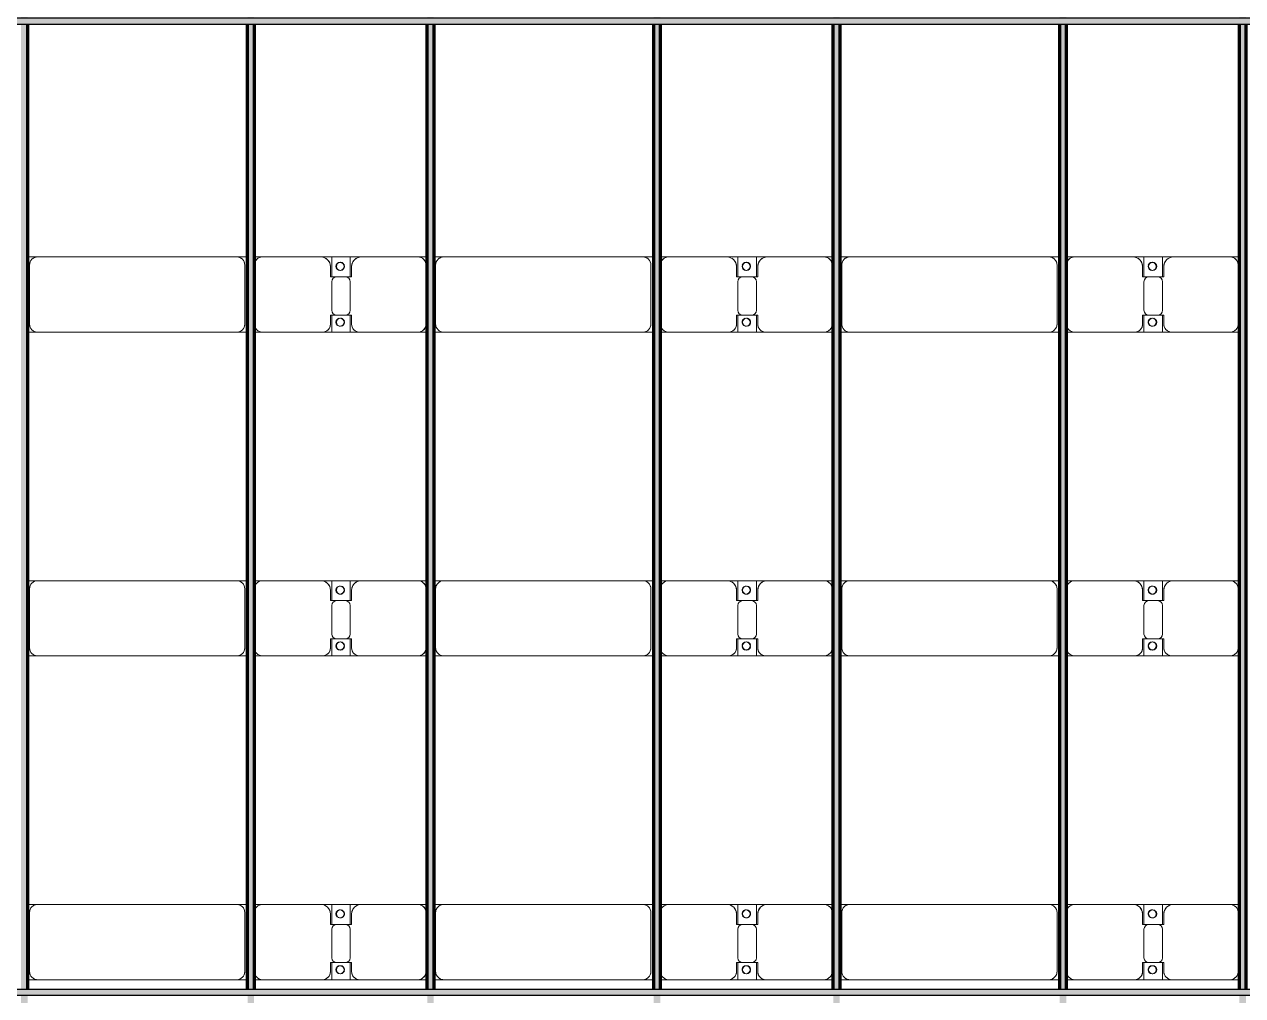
# Model space of a CAD drawing. Header units: millimetres. Extents: x -268744 to 115753, y -96240 to -10461.
# Drawn here: x -202024 to -194494, y -34647 to -28647 of the extents above; entities that cross this region are included whole.
import ezdxf

# ---------------------------------------------------------------- set-up
doc = ezdxf.new("R2010")
doc.units = ezdxf.units.MM
doc.layers.add('A-GENM', color=13, linetype='Continuous', lineweight=9)
doc.layers.add('S-BEAM', color=12, linetype='Continuous', lineweight=9)

# ---------------------------------------------------------------- blocks, each defined once
blk = doc.blocks.new('Dai phao do pin - DẢI PHAO ĐỠ PIN-V15-KHUNG KẾT CẤU BÈ PIN 1')
at = {"layer": 'A-GENM', "color": 7}
for p, q in [((52027.6, 241.6), (52089.7, 241.6)), ((52027.6, 241.6), (52089.7, 241.6)), ((53320.3, 241.6), (52089.7, 241.6)), ((53320.3, 241.6), (53387.6, 241.6)), ((53320.3, 241.6), (53387.6, 241.6)), ((53427.6, 241.6), (53479.7, 241.6)), ((53427.6, 241.6), (53479.7, 241.6)), ((53839.7, 241.6), (53479.7, 241.6)), ((53839.7, 241.6), (54022.2, 241.6)), ((54022.2, 241.6), (53839.7, 241.6)), ((53907.8, 241.6), (54090.3, 241.6)), ((53907.8, 116.2), (53907.8, 241.6)), ((54090.3, 241.6), (53910.8, 241.6)), ((54022.2, 241.6), (54022.2, 116.2)), ((54440.3, 241.6), (54090.3, 241.6)), ((54440.3, 241.6), (54497.6, 241.6)), ((54440.3, 241.6), (54497.6, 241.6)), ((54537.6, 241.6), (54599.7, 241.6)), ((54537.6, 241.6), (54599.7, 241.6)), ((55830.3, 241.6), (54599.7, 241.6)), ((55830.3, 241.6), (55897.6, 241.6)), ((55830.3, 241.6), (55897.6, 241.6)), ((55937.6, 241.6), (55989.7, 241.6)), ((55937.6, 241.6), (55989.7, 241.6)), ((56349.7, 241.6), (55989.7, 241.6)), ((56349.7, 241.6), (56532.2, 241.6)), ((56532.2, 241.6), (56349.7, 241.6)), ((56417.8, 241.6), (56600.3, 241.6)), ((56417.8, 116.2), (56417.8, 241.6)), ((56600.3, 241.6), (56417.8, 241.6)), ((56532.2, 241.6), (56532.2, 116.2)), ((56950.3, 241.6), (56600.3, 241.6)), ((56950.3, 241.6), (57007.6, 241.6)), ((56950.3, 241.6), (57007.6, 241.6)), ((57047.6, 241.6), (57109.7, 241.6)), ((57047.6, 241.6), (57109.7, 241.6)), ((58340.3, 241.6), (57109.7, 241.6)), ((58340.3, 241.6), (58407.6, 241.6)), ((58340.3, 241.6), (58407.6, 241.6)), ((58447.6, 241.6), (58499.7, 241.6)), ((58447.6, 241.6), (58499.7, 241.6)), ((58859.7, 241.6), (58499.7, 241.6)), ((58859.7, 241.6), (59042.2, 241.6)), ((59042.2, 241.6), (58859.7, 241.6)), ((58927.8, 241.6), (59110.3, 241.6)), ((58927.8, 116.2), (58927.8, 241.6)), ((59110.3, 241.6), (58927.8, 241.6)), ((59042.2, 241.6), (59042.2, 116.2)), ((59460.3, 241.6), (59110.3, 241.6)), ((59460.3, 241.6), (59517.6, 241.6)), ((59460.3, 241.6), (59517.6, 241.6)), ((52039.7, 191.6), (52039.7, -173.4)), ((53370.3, -173.4), (53370.3, 191.6)), ((53429.7, 191.6), (53429.7, -173.4)), ((53899.7, 118.2), (53899.7, 181.6)), ((54030.3, 181.6), (54030.3, 118.2)), ((54490.3, -173.4), (54490.3, 191.6)), ((54549.7, 191.6), (54549.7, -173.4)), ((55880.3, -173.4), (55880.3, 191.6)), ((55939.7, 191.6), (55939.7, -173.4)), ((56409.7, 118.2), (56409.7, 181.6)), ((56540.3, 181.6), (56540.3, 118.2)), ((57000.3, -173.4), (57000.3, 191.6)), ((57059.7, 191.6), (57059.7, -173.4)), ((58390.3, -173.4), (58390.3, 191.6)), ((58449.7, 191.6), (58449.7, -173.4)), ((58919.7, 118.2), (58919.7, 181.6)), ((59050.3, 181.6), (59050.3, 118.2)), ((59510.3, -173.4), (59510.3, 191.6)), ((53992.2, 118.2), (53899.7, 118.2)), ((53907.8, 88.2), (53907.8, -88.2)), ((54030.3, 118.2), (53937.8, 118.2)), ((54022.2, -88.2), (54022.2, 88.2)), ((56502.2, 118.2), (56409.7, 118.2)), ((56417.8, 88.2), (56417.8, -88.2)), ((56540.3, 118.2), (56447.8, 118.2)), ((56532.2, -88.2), (56532.2, 88.2)), ((59012.2, 118.2), (58919.7, 118.2)), ((58927.8, 88.2), (58927.8, -88.2)), ((59050.3, 118.2), (58957.8, 118.2)), ((59042.2, -88.2), (59042.2, 88.2)), ((53899.7, -173.4), (53899.7, -118.2)), ((53899.7, -118.2), (53992.2, -118.2)), ((53907.8, -223.4), (53907.8, -116.2)), ((53937.8, -118.2), (54030.3, -118.2)), ((54022.2, -116.2), (54022.2, -223.4)), ((54030.3, -118.2), (54030.3, -173.4)), ((56409.7, -173.4), (56409.7, -118.2)), ((56409.7, -118.2), (56502.2, -118.2)), ((56417.8, -223.4), (56417.8, -116.2)), ((56447.8, -118.2), (56540.3, -118.2)), ((56532.2, -116.2), (56532.2, -223.4)), ((56540.3, -118.2), (56540.3, -173.4)), ((58919.7, -173.4), (58919.7, -118.2)), ((58919.7, -118.2), (59012.2, -118.2)), ((58927.8, -223.4), (58927.8, -116.2)), ((58957.8, -118.2), (59050.3, -118.2)), ((59042.2, -116.2), (59042.2, -223.4)), ((59050.3, -118.2), (59050.3, -173.4)), ((52089.7, -223.4), (52027.6, -223.4)), ((52089.7, -223.4), (52027.6, -223.4)), ((52089.7, -223.4), (53320.3, -223.4)), ((53387.6, -223.4), (53320.3, -223.4)), ((53387.6, -223.4), (53320.3, -223.4)), ((53479.7, -223.4), (53427.6, -223.4)), ((53479.7, -223.4), (53427.6, -223.4)), ((53479.7, -223.4), (53849.7, -223.4)), ((54022.2, -223.4), (53849.7, -223.4)), ((53849.7, -223.4), (54022.2, -223.4)), ((54080.3, -223.4), (53907.8, -223.4)), ((53910.8, -223.4), (54080.3, -223.4)), ((54080.3, -223.4), (54440.3, -223.4)), ((54497.6, -223.4), (54440.3, -223.4)), ((54497.6, -223.4), (54440.3, -223.4)), ((54599.7, -223.4), (54537.6, -223.4)), ((54599.7, -223.4), (54537.6, -223.4)), ((54599.7, -223.4), (55830.3, -223.4)), ((55897.6, -223.4), (55830.3, -223.4)), ((55897.6, -223.4), (55830.3, -223.4)), ((55989.7, -223.4), (55937.6, -223.4)), ((55989.7, -223.4), (55937.6, -223.4)), ((55989.7, -223.4), (56359.7, -223.4)), ((56532.2, -223.4), (56359.7, -223.4)), ((56359.7, -223.4), (56532.2, -223.4)), ((56590.3, -223.4), (56417.8, -223.4)), ((56417.8, -223.4), (56590.3, -223.4)), ((56590.3, -223.4), (56950.3, -223.4)), ((57007.6, -223.4), (56950.3, -223.4)), ((57007.6, -223.4), (56950.3, -223.4)), ((57109.7, -223.4), (57047.6, -223.4)), ((57109.7, -223.4), (57047.6, -223.4)), ((57109.7, -223.4), (58340.3, -223.4)), ((58407.6, -223.4), (58340.3, -223.4)), ((58407.6, -223.4), (58340.3, -223.4)), ((58499.7, -223.4), (58447.6, -223.4)), ((58499.7, -223.4), (58447.6, -223.4)), ((58499.7, -223.4), (58869.7, -223.4)), ((59042.2, -223.4), (58869.7, -223.4)), ((58869.7, -223.4), (59042.2, -223.4)), ((59100.3, -223.4), (58927.8, -223.4)), ((58927.8, -223.4), (59100.3, -223.4)), ((59100.3, -223.4), (59460.3, -223.4)), ((59517.6, -223.4), (59460.3, -223.4)), ((59517.6, -223.4), (59460.3, -223.4))]:
    blk.add_line(p, q, dxfattribs=at)
for centre, radius, start, end in [((52089.7, 191.6), 50, 90, 180), ((52089.7, 191.6), 50, 105, 135), ((53320.3, 191.6), 50, 360, 90), ((53320.3, 191.6), 50, 60, 90), ((53479.7, 191.6), 50, 90, 180), ((53479.7, 191.6), 50, 105, 180), ((53839.7, 181.6), 60, 0, 90), ((53839.7, 181.6), 60, 0, 60), ((54090.3, 181.6), 60, 90, 180), ((54090.3, 181.6), 60, 120, 180), ((54440.3, 191.6), 50, 0, 90), ((54440.3, 191.6), 50, 0, 75), ((54599.7, 191.6), 50, 90, 180), ((54599.7, 191.6), 50, 105, 135), ((55830.3, 191.6), 50, 360, 90), ((55830.3, 191.6), 50, 60, 90), ((55989.7, 191.6), 50, 90, 180), ((55989.7, 191.6), 50, 105, 180), ((56349.7, 181.6), 60, 0, 90), ((56349.7, 181.6), 60, 0, 60), ((56600.3, 181.6), 60, 90, 180), ((56600.3, 181.6), 60, 120, 180), ((56950.3, 191.6), 50, 0, 90), ((56950.3, 191.6), 50, 0, 75), ((57109.7, 191.6), 50, 90, 180), ((57109.7, 191.6), 50, 105, 135), ((58340.3, 191.6), 50, 0, 90), ((58340.3, 191.6), 50, 60, 90), ((58499.7, 191.6), 50, 90, 180), ((58499.7, 191.6), 50, 105, 180), ((58859.7, 181.6), 60, 0, 90), ((58859.7, 181.6), 60, 0, 60), ((59110.3, 181.6), 60, 90, 180), ((59110.3, 181.6), 60, 120, 180), ((59460.3, 191.6), 50, 360, 90), ((59460.3, 191.6), 50, 360, 75), ((52089.7, 191.6), 50, 150, 180), ((53320.3, 191.6), 50, 15, 30), ((53958.6, 183.2), 25, 360, 180), ((53958.6, 183.2), 25, 180, 360), ((53958.6, 183.2), 25, 360, 165), ((53961.4, 183.2), 25, 0, 180), ((53961.4, 183.2), 25, 90, 180), ((53961.4, 183.2), 25, 180, 0), ((53961.4, 183.2), 25, 180, 300), ((53958.6, 183.2), 25, 210, 360), ((53961.4, 183.2), 25, 15, 75), ((53961.4, 183.2), 25, 330, 345), ((54599.7, 191.6), 50, 150, 180), ((55830.3, 191.6), 50, 15, 30), ((56468.6, 183.2), 25, 360, 180), ((56468.6, 183.2), 25, 180, 360), ((56468.6, 183.2), 25, 360, 165), ((56471.4, 183.2), 25, 0, 180), ((56471.4, 183.2), 25, 90, 180), ((56471.4, 183.2), 25, 180, 0), ((56471.4, 183.2), 25, 180, 300), ((56468.6, 183.2), 25, 210, 360), ((56471.4, 183.2), 25, 15, 75), ((56471.4, 183.2), 25, 330, 345), ((57109.7, 191.6), 50, 150, 180), ((58340.3, 191.6), 50, 15, 30), ((58978.6, 183.2), 25, 360, 180), ((58978.6, 183.2), 25, 180, 0), ((58978.6, 183.2), 25, 360, 165), ((58981.4, 183.2), 25, 360, 180), ((58981.4, 183.2), 25, 90, 180), ((58981.4, 183.2), 25, 180, 0), ((58981.4, 183.2), 25, 180, 300), ((58978.6, 183.2), 25, 210, 0), ((58981.4, 183.2), 25, 15, 75), ((58981.4, 183.2), 25, 330, 345), ((53937.8, 88.2), 30, 90, 180), ((53992.2, 88.2), 30, 0, 90), ((56447.8, 88.2), 30, 90, 180), ((56502.2, 88.2), 30, 0, 90), ((58957.8, 88.2), 30, 90, 180), ((59012.2, 88.2), 30, 360, 90), ((53937.8, -88.2), 30, 180, 270), ((53958.6, -161.8), 25, 360, 180), ((53958.6, -161.8), 25, 105, 165), ((53961.4, -161.8), 25, 0, 180), ((53961.4, -161.8), 25, 105, 180), ((53958.6, -161.8), 25, 360, 75), ((53961.4, -161.8), 25, 15, 75), ((53992.2, -88.2), 30, 270, 0), ((56447.8, -88.2), 30, 180, 270), ((56468.6, -161.8), 25, 360, 180), ((56468.6, -161.8), 25, 105, 165), ((56471.4, -161.8), 25, 0, 180), ((56471.4, -161.8), 25, 105, 180), ((56468.6, -161.8), 25, 360, 75), ((56471.4, -161.8), 25, 15, 75), ((56502.2, -88.2), 30, 270, 0), ((58957.8, -88.2), 30, 180, 270), ((58978.6, -161.8), 25, 360, 180), ((58978.6, -161.8), 25, 105, 165), ((58981.4, -161.8), 25, 360, 180), ((58981.4, -161.8), 25, 105, 180), ((58978.6, -161.8), 25, 360, 75), ((58981.4, -161.8), 25, 15, 75), ((59012.2, -88.2), 30, 270, 0), ((52089.7, -173.4), 50, 180, 270), ((52089.7, -173.4), 50, 180, 210), ((52089.7, -173.4), 50, 240, 270), ((53320.3, -173.4), 50, 270, 0), ((53320.3, -173.4), 50, 285, 300), ((53320.3, -173.4), 50, 330, 0), ((53479.7, -173.4), 50, 180, 270), ((53479.7, -173.4), 50, 180, 255), ((53849.7, -173.4), 50, 270, 360), ((53849.7, -173.4), 50, 285, 360), ((53958.6, -161.8), 25, 180, 360), ((53958.6, -161.8), 25, 195, 360), ((53961.4, -161.8), 25, 180, 0), ((53961.4, -161.8), 25, 180, 270), ((53961.4, -161.8), 25, 285, 345), ((54080.3, -173.4), 50, 180, 270), ((54080.3, -173.4), 50, 180, 255), ((54440.3, -173.4), 50, 270, 360), ((54440.3, -173.4), 50, 285, 360), ((54599.7, -173.4), 50, 180, 270), ((54599.7, -173.4), 50, 180, 210), ((54599.7, -173.4), 50, 240, 270), ((55830.3, -173.4), 50, 270, 0), ((55830.3, -173.4), 50, 285, 300), ((55830.3, -173.4), 50, 330, 0), ((55989.7, -173.4), 50, 180, 270), ((55989.7, -173.4), 50, 180, 255), ((56359.7, -173.4), 50, 270, 360), ((56359.7, -173.4), 50, 285, 0), ((56468.6, -161.8), 25, 180, 0), ((56468.6, -161.8), 25, 195, 0), ((56471.4, -161.8), 25, 180, 0), ((56471.4, -161.8), 25, 180, 270), ((56471.4, -161.8), 25, 285, 345), ((56590.3, -173.4), 50, 180, 270), ((56590.3, -173.4), 50, 180, 255), ((56950.3, -173.4), 50, 270, 0), ((56950.3, -173.4), 50, 285, 0), ((57109.7, -173.4), 50, 180, 270), ((57109.7, -173.4), 50, 180, 210), ((57109.7, -173.4), 50, 240, 270), ((58340.3, -173.4), 50, 270, 0), ((58340.3, -173.4), 50, 285, 300), ((58340.3, -173.4), 50, 330, 360), ((58499.7, -173.4), 50, 180, 270), ((58499.7, -173.4), 50, 180, 255), ((58869.7, -173.4), 50, 270, 0), ((58869.7, -173.4), 50, 285, 0), ((58978.6, -161.8), 25, 180, 360), ((58978.6, -161.8), 25, 195, 360), ((58981.4, -161.8), 25, 180, 0), ((58981.4, -161.8), 25, 180, 270), ((58981.4, -161.8), 25, 285, 345), ((59100.3, -173.4), 50, 180, 270), ((59100.3, -173.4), 50, 180, 255), ((59460.3, -173.4), 50, 270, 360), ((59460.3, -173.4), 50, 285, 360)]:
    blk.add_arc(centre, radius, start, end, dxfattribs=at)
blk = doc.blocks.new('Dai phao do pin - DẢI PHAO ĐỠ PIN-V17-KHUNG KẾT CẤU BÈ PIN 1')
at = {"layer": 'A-GENM', "color": 7}
for p, q in [((52027.6, 241.6), (52089.7, 241.6)), ((52027.6, 241.6), (52089.7, 241.6)), ((53320.3, 241.6), (52089.7, 241.6)), ((53320.3, 241.6), (53387.6, 241.6)), ((53320.3, 241.6), (53387.6, 241.6)), ((53427.6, 241.6), (53479.7, 241.6)), ((53427.6, 241.6), (53479.7, 241.6)), ((53839.7, 241.6), (53479.7, 241.6)), ((53839.7, 241.6), (54022.2, 241.6)), ((54022.2, 241.6), (53839.7, 241.6)), ((53907.8, 241.6), (54090.3, 241.6)), ((53907.8, 116.2), (53907.8, 241.6)), ((54090.3, 241.6), (53910.8, 241.6)), ((54022.2, 241.6), (54022.2, 116.2)), ((54440.3, 241.6), (54090.3, 241.6)), ((54440.3, 241.6), (54497.6, 241.6)), ((54440.3, 241.6), (54497.6, 241.6)), ((54537.6, 241.6), (54599.7, 241.6)), ((54537.6, 241.6), (54599.7, 241.6)), ((55830.3, 241.6), (54599.7, 241.6)), ((55830.3, 241.6), (55897.6, 241.6)), ((55830.3, 241.6), (55897.6, 241.6)), ((55937.6, 241.6), (55989.7, 241.6)), ((55937.6, 241.6), (55989.7, 241.6)), ((56349.7, 241.6), (55989.7, 241.6)), ((56349.7, 241.6), (56532.2, 241.6)), ((56532.2, 241.6), (56349.7, 241.6)), ((56417.8, 241.6), (56600.3, 241.6)), ((56417.8, 116.2), (56417.8, 241.6)), ((56600.3, 241.6), (56417.8, 241.6)), ((56532.2, 241.6), (56532.2, 116.2)), ((56950.3, 241.6), (56600.3, 241.6)), ((56950.3, 241.6), (57007.6, 241.6)), ((56950.3, 241.6), (57007.6, 241.6)), ((57047.6, 241.6), (57109.7, 241.6)), ((57047.6, 241.6), (57109.7, 241.6)), ((58340.3, 241.6), (57109.7, 241.6)), ((58340.3, 241.6), (58407.6, 241.6)), ((58340.3, 241.6), (58407.6, 241.6)), ((58447.6, 241.6), (58499.7, 241.6)), ((58447.6, 241.6), (58499.7, 241.6)), ((58859.7, 241.6), (58499.7, 241.6)), ((58859.7, 241.6), (59042.2, 241.6)), ((59042.2, 241.6), (58859.7, 241.6)), ((58927.8, 241.6), (59110.3, 241.6)), ((58927.8, 116.2), (58927.8, 241.6)), ((59110.3, 241.6), (58927.8, 241.6)), ((59042.2, 241.6), (59042.2, 116.2)), ((59460.3, 241.6), (59110.3, 241.6)), ((59460.3, 241.6), (59517.6, 241.6)), ((59460.3, 241.6), (59517.6, 241.6)), ((52039.7, 191.6), (52039.7, -173.4)), ((53370.3, -173.4), (53370.3, 191.6)), ((53429.7, 191.6), (53429.7, -173.4)), ((53899.7, 118.2), (53899.7, 181.6)), ((54030.3, 181.6), (54030.3, 118.2)), ((54490.3, -173.4), (54490.3, 191.6)), ((54549.7, 191.6), (54549.7, -173.4)), ((55880.3, -173.4), (55880.3, 191.6)), ((55939.7, 191.6), (55939.7, -173.4)), ((56409.7, 118.2), (56409.7, 181.6)), ((56540.3, 181.6), (56540.3, 118.2)), ((57000.3, -173.4), (57000.3, 191.6)), ((57059.7, 191.6), (57059.7, -173.4)), ((58390.3, -173.4), (58390.3, 191.6)), ((58449.7, 191.6), (58449.7, -173.4)), ((58919.7, 118.2), (58919.7, 181.6)), ((59050.3, 181.6), (59050.3, 118.2)), ((59510.3, -173.4), (59510.3, 191.6)), ((53992.2, 118.2), (53899.7, 118.2)), ((53907.8, 88.2), (53907.8, -88.2)), ((54030.3, 118.2), (53937.8, 118.2)), ((54022.2, -88.2), (54022.2, 88.2)), ((56502.2, 118.2), (56409.7, 118.2)), ((56417.8, 88.2), (56417.8, -88.2)), ((56540.3, 118.2), (56447.8, 118.2)), ((56532.2, -88.2), (56532.2, 88.2)), ((59012.2, 118.2), (58919.7, 118.2)), ((58927.8, 88.2), (58927.8, -88.2)), ((59050.3, 118.2), (58957.8, 118.2)), ((59042.2, -88.2), (59042.2, 88.2)), ((53899.7, -173.4), (53899.7, -118.2)), ((53899.7, -118.2), (53992.2, -118.2)), ((53907.8, -223.4), (53907.8, -116.2)), ((53937.8, -118.2), (54030.3, -118.2)), ((54022.2, -116.2), (54022.2, -223.4)), ((54030.3, -118.2), (54030.3, -173.4)), ((56409.7, -173.4), (56409.7, -118.2)), ((56409.7, -118.2), (56502.2, -118.2)), ((56417.8, -223.4), (56417.8, -116.2)), ((56447.8, -118.2), (56540.3, -118.2)), ((56532.2, -116.2), (56532.2, -223.4)), ((56540.3, -118.2), (56540.3, -173.4)), ((58919.7, -173.4), (58919.7, -118.2)), ((58919.7, -118.2), (59012.2, -118.2)), ((58927.8, -223.4), (58927.8, -116.2)), ((58957.8, -118.2), (59050.3, -118.2)), ((59042.2, -116.2), (59042.2, -223.4)), ((59050.3, -118.2), (59050.3, -173.4)), ((52089.7, -223.4), (52027.6, -223.4)), ((52089.7, -223.4), (52027.6, -223.4)), ((52089.7, -223.4), (53320.3, -223.4)), ((53387.6, -223.4), (53320.3, -223.4)), ((53387.6, -223.4), (53320.3, -223.4)), ((53479.7, -223.4), (53427.6, -223.4)), ((53479.7, -223.4), (53427.6, -223.4)), ((53479.7, -223.4), (53849.7, -223.4)), ((54022.2, -223.4), (53849.7, -223.4)), ((53849.7, -223.4), (54022.2, -223.4)), ((54080.3, -223.4), (53907.8, -223.4)), ((53910.8, -223.4), (54080.3, -223.4)), ((54080.3, -223.4), (54440.3, -223.4)), ((54497.6, -223.4), (54440.3, -223.4)), ((54497.6, -223.4), (54440.3, -223.4)), ((54599.7, -223.4), (54537.6, -223.4)), ((54599.7, -223.4), (54537.6, -223.4)), ((54599.7, -223.4), (55830.3, -223.4)), ((55897.6, -223.4), (55830.3, -223.4)), ((55897.6, -223.4), (55830.3, -223.4)), ((55989.7, -223.4), (55937.6, -223.4)), ((55989.7, -223.4), (55937.6, -223.4)), ((55989.7, -223.4), (56359.7, -223.4)), ((56532.2, -223.4), (56359.7, -223.4)), ((56359.7, -223.4), (56532.2, -223.4)), ((56590.3, -223.4), (56417.8, -223.4)), ((56417.8, -223.4), (56590.3, -223.4)), ((56590.3, -223.4), (56950.3, -223.4)), ((57007.6, -223.4), (56950.3, -223.4)), ((57007.6, -223.4), (56950.3, -223.4)), ((57109.7, -223.4), (57047.6, -223.4)), ((57109.7, -223.4), (57047.6, -223.4)), ((57109.7, -223.4), (58340.3, -223.4)), ((58407.6, -223.4), (58340.3, -223.4)), ((58407.6, -223.4), (58340.3, -223.4)), ((58499.7, -223.4), (58447.6, -223.4)), ((58499.7, -223.4), (58447.6, -223.4)), ((58499.7, -223.4), (58869.7, -223.4)), ((59042.2, -223.4), (58869.7, -223.4)), ((58869.7, -223.4), (59042.2, -223.4)), ((59100.3, -223.4), (58927.8, -223.4)), ((58927.8, -223.4), (59100.3, -223.4)), ((59100.3, -223.4), (59460.3, -223.4)), ((59517.6, -223.4), (59460.3, -223.4)), ((59517.6, -223.4), (59460.3, -223.4))]:
    blk.add_line(p, q, dxfattribs=at)
for centre, radius, start, end in [((52089.7, 191.6), 50, 90, 180), ((52089.7, 191.6), 50, 105, 135), ((53320.3, 191.6), 50, 360, 90), ((53320.3, 191.6), 50, 60, 90), ((53479.7, 191.6), 50, 90, 180), ((53479.7, 191.6), 50, 105, 180), ((53839.7, 181.6), 60, 0, 90), ((53839.7, 181.6), 60, 0, 60), ((54090.3, 181.6), 60, 90, 180), ((54090.3, 181.6), 60, 120, 180), ((54440.3, 191.6), 50, 0, 90), ((54440.3, 191.6), 50, 0, 75), ((54599.7, 191.6), 50, 90, 180), ((54599.7, 191.6), 50, 105, 135), ((55830.3, 191.6), 50, 360, 90), ((55830.3, 191.6), 50, 60, 90), ((55989.7, 191.6), 50, 90, 180), ((55989.7, 191.6), 50, 105, 180), ((56349.7, 181.6), 60, 0, 90), ((56349.7, 181.6), 60, 0, 60), ((56600.3, 181.6), 60, 90, 180), ((56600.3, 181.6), 60, 120, 180), ((56950.3, 191.6), 50, 0, 90), ((56950.3, 191.6), 50, 0, 75), ((57109.7, 191.6), 50, 90, 180), ((57109.7, 191.6), 50, 105, 135), ((58340.3, 191.6), 50, 0, 90), ((58340.3, 191.6), 50, 60, 90), ((58499.7, 191.6), 50, 90, 180), ((58499.7, 191.6), 50, 105, 180), ((58859.7, 181.6), 60, 0, 90), ((58859.7, 181.6), 60, 0, 60), ((59110.3, 181.6), 60, 90, 180), ((59110.3, 181.6), 60, 120, 180), ((59460.3, 191.6), 50, 360, 90), ((59460.3, 191.6), 50, 360, 75), ((52089.7, 191.6), 50, 150, 180), ((53320.3, 191.6), 50, 15, 30), ((53958.6, 183.2), 25, 360, 180), ((53958.6, 183.2), 25, 180, 360), ((53958.6, 183.2), 25, 360, 165), ((53961.4, 183.2), 25, 0, 180), ((53961.4, 183.2), 25, 90, 180), ((53961.4, 183.2), 25, 180, 0), ((53961.4, 183.2), 25, 180, 300), ((53958.6, 183.2), 25, 210, 360), ((53961.4, 183.2), 25, 15, 75), ((53961.4, 183.2), 25, 330, 345), ((54599.7, 191.6), 50, 150, 180), ((55830.3, 191.6), 50, 15, 30), ((56468.6, 183.2), 25, 360, 180), ((56468.6, 183.2), 25, 180, 360), ((56468.6, 183.2), 25, 360, 165), ((56471.4, 183.2), 25, 0, 180), ((56471.4, 183.2), 25, 90, 180), ((56471.4, 183.2), 25, 180, 0), ((56471.4, 183.2), 25, 180, 300), ((56468.6, 183.2), 25, 210, 360), ((56471.4, 183.2), 25, 15, 75), ((56471.4, 183.2), 25, 330, 345), ((57109.7, 191.6), 50, 150, 180), ((58340.3, 191.6), 50, 15, 30), ((58978.6, 183.2), 25, 360, 180), ((58978.6, 183.2), 25, 180, 0), ((58978.6, 183.2), 25, 360, 165), ((58981.4, 183.2), 25, 360, 180), ((58981.4, 183.2), 25, 90, 180), ((58981.4, 183.2), 25, 180, 0), ((58981.4, 183.2), 25, 180, 300), ((58978.6, 183.2), 25, 210, 0), ((58981.4, 183.2), 25, 15, 75), ((58981.4, 183.2), 25, 330, 345), ((53937.8, 88.2), 30, 90, 180), ((53992.2, 88.2), 30, 0, 90), ((56447.8, 88.2), 30, 90, 180), ((56502.2, 88.2), 30, 0, 90), ((58957.8, 88.2), 30, 90, 180), ((59012.2, 88.2), 30, 360, 90), ((53937.8, -88.2), 30, 180, 270), ((53958.6, -161.8), 25, 360, 180), ((53958.6, -161.8), 25, 105, 165), ((53961.4, -161.8), 25, 0, 180), ((53961.4, -161.8), 25, 105, 180), ((53958.6, -161.8), 25, 360, 75), ((53961.4, -161.8), 25, 15, 75), ((53992.2, -88.2), 30, 270, 0), ((56447.8, -88.2), 30, 180, 270), ((56468.6, -161.8), 25, 360, 180), ((56468.6, -161.8), 25, 105, 165), ((56471.4, -161.8), 25, 0, 180), ((56471.4, -161.8), 25, 105, 180), ((56468.6, -161.8), 25, 360, 75), ((56471.4, -161.8), 25, 15, 75), ((56502.2, -88.2), 30, 270, 0), ((58957.8, -88.2), 30, 180, 270), ((58978.6, -161.8), 25, 360, 180), ((58978.6, -161.8), 25, 105, 165), ((58981.4, -161.8), 25, 360, 180), ((58981.4, -161.8), 25, 105, 180), ((58978.6, -161.8), 25, 360, 75), ((58981.4, -161.8), 25, 15, 75), ((59012.2, -88.2), 30, 270, 0), ((52089.7, -173.4), 50, 180, 270), ((52089.7, -173.4), 50, 180, 210), ((52089.7, -173.4), 50, 240, 270), ((53320.3, -173.4), 50, 270, 0), ((53320.3, -173.4), 50, 285, 300), ((53320.3, -173.4), 50, 330, 0), ((53479.7, -173.4), 50, 180, 270), ((53479.7, -173.4), 50, 180, 255), ((53849.7, -173.4), 50, 270, 360), ((53849.7, -173.4), 50, 285, 360), ((53958.6, -161.8), 25, 180, 360), ((53958.6, -161.8), 25, 195, 360), ((53961.4, -161.8), 25, 180, 0), ((53961.4, -161.8), 25, 180, 270), ((53961.4, -161.8), 25, 285, 345), ((54080.3, -173.4), 50, 180, 270), ((54080.3, -173.4), 50, 180, 255), ((54440.3, -173.4), 50, 270, 360), ((54440.3, -173.4), 50, 285, 360), ((54599.7, -173.4), 50, 180, 270), ((54599.7, -173.4), 50, 180, 210), ((54599.7, -173.4), 50, 240, 270), ((55830.3, -173.4), 50, 270, 0), ((55830.3, -173.4), 50, 285, 300), ((55830.3, -173.4), 50, 330, 0), ((55989.7, -173.4), 50, 180, 270), ((55989.7, -173.4), 50, 180, 255), ((56359.7, -173.4), 50, 270, 360), ((56359.7, -173.4), 50, 285, 0), ((56468.6, -161.8), 25, 180, 0), ((56468.6, -161.8), 25, 195, 0), ((56471.4, -161.8), 25, 180, 0), ((56471.4, -161.8), 25, 180, 270), ((56471.4, -161.8), 25, 285, 345), ((56590.3, -173.4), 50, 180, 270), ((56590.3, -173.4), 50, 180, 255), ((56950.3, -173.4), 50, 270, 0), ((56950.3, -173.4), 50, 285, 0), ((57109.7, -173.4), 50, 180, 270), ((57109.7, -173.4), 50, 180, 210), ((57109.7, -173.4), 50, 240, 270), ((58340.3, -173.4), 50, 270, 0), ((58340.3, -173.4), 50, 285, 300), ((58340.3, -173.4), 50, 330, 360), ((58499.7, -173.4), 50, 180, 270), ((58499.7, -173.4), 50, 180, 255), ((58869.7, -173.4), 50, 270, 0), ((58869.7, -173.4), 50, 285, 0), ((58978.6, -161.8), 25, 180, 360), ((58978.6, -161.8), 25, 195, 360), ((58981.4, -161.8), 25, 180, 0), ((58981.4, -161.8), 25, 180, 270), ((58981.4, -161.8), 25, 285, 345), ((59100.3, -173.4), 50, 180, 270), ((59100.3, -173.4), 50, 180, 255), ((59460.3, -173.4), 50, 270, 360), ((59460.3, -173.4), 50, 285, 360)]:
    blk.add_arc(centre, radius, start, end, dxfattribs=at)
blk = doc.blocks.new('Dai phao do pin - DẢI PHAO ĐỠ PIN-V18-KHUNG KẾT CẤU BÈ PIN 1')
at = {"layer": 'A-GENM', "color": 7}
for p, q in [((52027.6, 241.6), (52089.7, 241.6)), ((52027.6, 241.6), (52089.7, 241.6)), ((53320.3, 241.6), (52089.7, 241.6)), ((53320.3, 241.6), (53387.6, 241.6)), ((53320.3, 241.6), (53387.6, 241.6)), ((53427.6, 241.6), (53479.7, 241.6)), ((53427.6, 241.6), (53479.7, 241.6)), ((53839.7, 241.6), (53479.7, 241.6)), ((53839.7, 241.6), (54022.2, 241.6)), ((54022.2, 241.6), (53839.7, 241.6)), ((53907.8, 241.6), (54090.3, 241.6)), ((53907.8, 116.2), (53907.8, 241.6)), ((54090.3, 241.6), (53910.8, 241.6)), ((54022.2, 241.6), (54022.2, 116.2)), ((54440.3, 241.6), (54090.3, 241.6)), ((54440.3, 241.6), (54497.6, 241.6)), ((54440.3, 241.6), (54497.6, 241.6)), ((54537.6, 241.6), (54599.7, 241.6)), ((54537.6, 241.6), (54599.7, 241.6)), ((55830.3, 241.6), (54599.7, 241.6)), ((55830.3, 241.6), (55897.6, 241.6)), ((55830.3, 241.6), (55897.6, 241.6)), ((55937.6, 241.6), (55989.7, 241.6)), ((55937.6, 241.6), (55989.7, 241.6)), ((56349.7, 241.6), (55989.7, 241.6)), ((56349.7, 241.6), (56532.2, 241.6)), ((56532.2, 241.6), (56349.7, 241.6)), ((56417.8, 241.6), (56600.3, 241.6)), ((56417.8, 116.2), (56417.8, 241.6)), ((56600.3, 241.6), (56417.8, 241.6)), ((56532.2, 241.6), (56532.2, 116.2)), ((56950.3, 241.6), (56600.3, 241.6)), ((56950.3, 241.6), (57007.6, 241.6)), ((56950.3, 241.6), (57007.6, 241.6)), ((57047.6, 241.6), (57109.7, 241.6)), ((57047.6, 241.6), (57109.7, 241.6)), ((58340.3, 241.6), (57109.7, 241.6)), ((58340.3, 241.6), (58407.6, 241.6)), ((58340.3, 241.6), (58407.6, 241.6)), ((58447.6, 241.6), (58499.7, 241.6)), ((58447.6, 241.6), (58499.7, 241.6)), ((58859.7, 241.6), (58499.7, 241.6)), ((58859.7, 241.6), (59042.2, 241.6)), ((59042.2, 241.6), (58859.7, 241.6)), ((58927.8, 241.6), (59110.3, 241.6)), ((58927.8, 116.2), (58927.8, 241.6)), ((59110.3, 241.6), (58927.8, 241.6)), ((59042.2, 241.6), (59042.2, 116.2)), ((59460.3, 241.6), (59110.3, 241.6)), ((59460.3, 241.6), (59517.6, 241.6)), ((59460.3, 241.6), (59517.6, 241.6)), ((52039.7, 191.6), (52039.7, -173.4)), ((53370.3, -173.4), (53370.3, 191.6)), ((53429.7, 191.6), (53429.7, -173.4)), ((53899.7, 118.2), (53899.7, 181.6)), ((54030.3, 181.6), (54030.3, 118.2)), ((54490.3, -173.4), (54490.3, 191.6)), ((54549.7, 191.6), (54549.7, -173.4)), ((55880.3, -173.4), (55880.3, 191.6)), ((55939.7, 191.6), (55939.7, -173.4)), ((56409.7, 118.2), (56409.7, 181.6)), ((56540.3, 181.6), (56540.3, 118.2)), ((57000.3, -173.4), (57000.3, 191.6)), ((57059.7, 191.6), (57059.7, -173.4)), ((58390.3, -173.4), (58390.3, 191.6)), ((58449.7, 191.6), (58449.7, -173.4)), ((58919.7, 118.2), (58919.7, 181.6)), ((59050.3, 181.6), (59050.3, 118.2)), ((59510.3, -173.4), (59510.3, 191.6)), ((53992.2, 118.2), (53899.7, 118.2)), ((53907.8, 88.2), (53907.8, -88.2)), ((54030.3, 118.2), (53937.8, 118.2)), ((54022.2, -88.2), (54022.2, 88.2)), ((56502.2, 118.2), (56409.7, 118.2)), ((56417.8, 88.2), (56417.8, -88.2)), ((56540.3, 118.2), (56447.8, 118.2)), ((56532.2, -88.2), (56532.2, 88.2)), ((59012.2, 118.2), (58919.7, 118.2)), ((58927.8, 88.2), (58927.8, -88.2)), ((59050.3, 118.2), (58957.8, 118.2)), ((59042.2, -88.2), (59042.2, 88.2)), ((53899.7, -173.4), (53899.7, -118.2)), ((53899.7, -118.2), (53992.2, -118.2)), ((53907.8, -223.4), (53907.8, -116.2)), ((53937.8, -118.2), (54030.3, -118.2)), ((54022.2, -116.2), (54022.2, -223.4)), ((54030.3, -118.2), (54030.3, -173.4)), ((56409.7, -173.4), (56409.7, -118.2)), ((56409.7, -118.2), (56502.2, -118.2)), ((56417.8, -223.4), (56417.8, -116.2)), ((56447.8, -118.2), (56540.3, -118.2)), ((56532.2, -116.2), (56532.2, -223.4)), ((56540.3, -118.2), (56540.3, -173.4)), ((58919.7, -173.4), (58919.7, -118.2)), ((58919.7, -118.2), (59012.2, -118.2)), ((58927.8, -223.4), (58927.8, -116.2)), ((58957.8, -118.2), (59050.3, -118.2)), ((59042.2, -116.2), (59042.2, -223.4)), ((59050.3, -118.2), (59050.3, -173.4)), ((52089.7, -223.4), (52027.6, -223.4)), ((52089.7, -223.4), (52027.6, -223.4)), ((52089.7, -223.4), (53320.3, -223.4)), ((53387.6, -223.4), (53320.3, -223.4)), ((53387.6, -223.4), (53320.3, -223.4)), ((53479.7, -223.4), (53427.6, -223.4)), ((53479.7, -223.4), (53427.6, -223.4)), ((53479.7, -223.4), (53849.7, -223.4)), ((54022.2, -223.4), (53849.7, -223.4)), ((53849.7, -223.4), (54022.2, -223.4)), ((54080.3, -223.4), (53907.8, -223.4)), ((53910.8, -223.4), (54080.3, -223.4)), ((54080.3, -223.4), (54440.3, -223.4)), ((54497.6, -223.4), (54440.3, -223.4)), ((54497.6, -223.4), (54440.3, -223.4)), ((54599.7, -223.4), (54537.6, -223.4)), ((54599.7, -223.4), (54537.6, -223.4)), ((54599.7, -223.4), (55830.3, -223.4)), ((55897.6, -223.4), (55830.3, -223.4)), ((55897.6, -223.4), (55830.3, -223.4)), ((55989.7, -223.4), (55937.6, -223.4)), ((55989.7, -223.4), (55937.6, -223.4)), ((55989.7, -223.4), (56359.7, -223.4)), ((56532.2, -223.4), (56359.7, -223.4)), ((56359.7, -223.4), (56532.2, -223.4)), ((56590.3, -223.4), (56417.8, -223.4)), ((56417.8, -223.4), (56590.3, -223.4)), ((56590.3, -223.4), (56950.3, -223.4)), ((57007.6, -223.4), (56950.3, -223.4)), ((57007.6, -223.4), (56950.3, -223.4)), ((57109.7, -223.4), (57047.6, -223.4)), ((57109.7, -223.4), (57047.6, -223.4)), ((57109.7, -223.4), (58340.3, -223.4)), ((58407.6, -223.4), (58340.3, -223.4)), ((58407.6, -223.4), (58340.3, -223.4)), ((58499.7, -223.4), (58447.6, -223.4)), ((58499.7, -223.4), (58447.6, -223.4)), ((58499.7, -223.4), (58869.7, -223.4)), ((59042.2, -223.4), (58869.7, -223.4)), ((58869.7, -223.4), (59042.2, -223.4)), ((59100.3, -223.4), (58927.8, -223.4)), ((58927.8, -223.4), (59100.3, -223.4)), ((59100.3, -223.4), (59460.3, -223.4)), ((59517.6, -223.4), (59460.3, -223.4)), ((59517.6, -223.4), (59460.3, -223.4))]:
    blk.add_line(p, q, dxfattribs=at)
for centre, radius, start, end in [((52089.7, 191.6), 50, 90, 180), ((52089.7, 191.6), 50, 105, 135), ((53320.3, 191.6), 50, 360, 90), ((53320.3, 191.6), 50, 60, 90), ((53479.7, 191.6), 50, 90, 180), ((53479.7, 191.6), 50, 105, 180), ((53839.7, 181.6), 60, 0, 90), ((53839.7, 181.6), 60, 0, 60), ((54090.3, 181.6), 60, 90, 180), ((54090.3, 181.6), 60, 120, 180), ((54440.3, 191.6), 50, 0, 90), ((54440.3, 191.6), 50, 0, 75), ((54599.7, 191.6), 50, 90, 180), ((54599.7, 191.6), 50, 105, 135), ((55830.3, 191.6), 50, 360, 90), ((55830.3, 191.6), 50, 60, 90), ((55989.7, 191.6), 50, 90, 180), ((55989.7, 191.6), 50, 105, 180), ((56349.7, 181.6), 60, 0, 90), ((56349.7, 181.6), 60, 0, 60), ((56600.3, 181.6), 60, 90, 180), ((56600.3, 181.6), 60, 120, 180), ((56950.3, 191.6), 50, 0, 90), ((56950.3, 191.6), 50, 0, 75), ((57109.7, 191.6), 50, 90, 180), ((57109.7, 191.6), 50, 105, 135), ((58340.3, 191.6), 50, 0, 90), ((58340.3, 191.6), 50, 60, 90), ((58499.7, 191.6), 50, 90, 180), ((58499.7, 191.6), 50, 105, 180), ((58859.7, 181.6), 60, 0, 90), ((58859.7, 181.6), 60, 0, 60), ((59110.3, 181.6), 60, 90, 180), ((59110.3, 181.6), 60, 120, 180), ((59460.3, 191.6), 50, 360, 90), ((59460.3, 191.6), 50, 360, 75), ((52089.7, 191.6), 50, 150, 180), ((53320.3, 191.6), 50, 15, 30), ((53958.6, 183.2), 25, 360, 180), ((53958.6, 183.2), 25, 180, 360), ((53958.6, 183.2), 25, 360, 165), ((53961.4, 183.2), 25, 0, 180), ((53961.4, 183.2), 25, 90, 180), ((53961.4, 183.2), 25, 180, 0), ((53961.4, 183.2), 25, 180, 300), ((53958.6, 183.2), 25, 210, 360), ((53961.4, 183.2), 25, 15, 75), ((53961.4, 183.2), 25, 330, 345), ((54599.7, 191.6), 50, 150, 180), ((55830.3, 191.6), 50, 15, 30), ((56468.6, 183.2), 25, 360, 180), ((56468.6, 183.2), 25, 180, 360), ((56468.6, 183.2), 25, 360, 165), ((56471.4, 183.2), 25, 0, 180), ((56471.4, 183.2), 25, 90, 180), ((56471.4, 183.2), 25, 180, 0), ((56471.4, 183.2), 25, 180, 300), ((56468.6, 183.2), 25, 210, 360), ((56471.4, 183.2), 25, 15, 75), ((56471.4, 183.2), 25, 330, 345), ((57109.7, 191.6), 50, 150, 180), ((58340.3, 191.6), 50, 15, 30), ((58978.6, 183.2), 25, 360, 180), ((58978.6, 183.2), 25, 180, 0), ((58978.6, 183.2), 25, 360, 165), ((58981.4, 183.2), 25, 360, 180), ((58981.4, 183.2), 25, 90, 180), ((58981.4, 183.2), 25, 180, 0), ((58981.4, 183.2), 25, 180, 300), ((58978.6, 183.2), 25, 210, 0), ((58981.4, 183.2), 25, 15, 75), ((58981.4, 183.2), 25, 330, 345), ((53937.8, 88.2), 30, 90, 180), ((53992.2, 88.2), 30, 0, 90), ((56447.8, 88.2), 30, 90, 180), ((56502.2, 88.2), 30, 0, 90), ((58957.8, 88.2), 30, 90, 180), ((59012.2, 88.2), 30, 360, 90), ((53937.8, -88.2), 30, 180, 270), ((53958.6, -161.8), 25, 360, 180), ((53958.6, -161.8), 25, 105, 165), ((53961.4, -161.8), 25, 0, 180), ((53961.4, -161.8), 25, 105, 180), ((53958.6, -161.8), 25, 360, 75), ((53961.4, -161.8), 25, 15, 75), ((53992.2, -88.2), 30, 270, 0), ((56447.8, -88.2), 30, 180, 270), ((56468.6, -161.8), 25, 360, 180), ((56468.6, -161.8), 25, 105, 165), ((56471.4, -161.8), 25, 0, 180), ((56471.4, -161.8), 25, 105, 180), ((56468.6, -161.8), 25, 360, 75), ((56471.4, -161.8), 25, 15, 75), ((56502.2, -88.2), 30, 270, 0), ((58957.8, -88.2), 30, 180, 270), ((58978.6, -161.8), 25, 360, 180), ((58978.6, -161.8), 25, 105, 165), ((58981.4, -161.8), 25, 360, 180), ((58981.4, -161.8), 25, 105, 180), ((58978.6, -161.8), 25, 360, 75), ((58981.4, -161.8), 25, 15, 75), ((59012.2, -88.2), 30, 270, 0), ((52089.7, -173.4), 50, 180, 270), ((52089.7, -173.4), 50, 180, 210), ((52089.7, -173.4), 50, 240, 270), ((53320.3, -173.4), 50, 270, 0), ((53320.3, -173.4), 50, 285, 300), ((53320.3, -173.4), 50, 330, 0), ((53479.7, -173.4), 50, 180, 270), ((53479.7, -173.4), 50, 180, 255), ((53849.7, -173.4), 50, 270, 360), ((53849.7, -173.4), 50, 285, 360), ((53958.6, -161.8), 25, 180, 360), ((53958.6, -161.8), 25, 195, 360), ((53961.4, -161.8), 25, 180, 0), ((53961.4, -161.8), 25, 180, 270), ((53961.4, -161.8), 25, 285, 345), ((54080.3, -173.4), 50, 180, 270), ((54080.3, -173.4), 50, 180, 255), ((54440.3, -173.4), 50, 270, 360), ((54440.3, -173.4), 50, 285, 360), ((54599.7, -173.4), 50, 180, 270), ((54599.7, -173.4), 50, 180, 210), ((54599.7, -173.4), 50, 240, 270), ((55830.3, -173.4), 50, 270, 0), ((55830.3, -173.4), 50, 285, 300), ((55830.3, -173.4), 50, 330, 0), ((55989.7, -173.4), 50, 180, 270), ((55989.7, -173.4), 50, 180, 255), ((56359.7, -173.4), 50, 270, 360), ((56359.7, -173.4), 50, 285, 0), ((56468.6, -161.8), 25, 180, 0), ((56468.6, -161.8), 25, 195, 0), ((56471.4, -161.8), 25, 180, 0), ((56471.4, -161.8), 25, 180, 270), ((56471.4, -161.8), 25, 285, 345), ((56590.3, -173.4), 50, 180, 270), ((56590.3, -173.4), 50, 180, 255), ((56950.3, -173.4), 50, 270, 0), ((56950.3, -173.4), 50, 285, 0), ((57109.7, -173.4), 50, 180, 270), ((57109.7, -173.4), 50, 180, 210), ((57109.7, -173.4), 50, 240, 270), ((58340.3, -173.4), 50, 270, 0), ((58340.3, -173.4), 50, 285, 300), ((58340.3, -173.4), 50, 330, 360), ((58499.7, -173.4), 50, 180, 270), ((58499.7, -173.4), 50, 180, 255), ((58869.7, -173.4), 50, 270, 0), ((58869.7, -173.4), 50, 285, 0), ((58978.6, -161.8), 25, 180, 360), ((58978.6, -161.8), 25, 195, 360), ((58981.4, -161.8), 25, 180, 0), ((58981.4, -161.8), 25, 180, 270), ((58981.4, -161.8), 25, 285, 345), ((59100.3, -173.4), 50, 180, 270), ((59100.3, -173.4), 50, 180, 255), ((59460.3, -173.4), 50, 270, 360), ((59460.3, -173.4), 50, 285, 360)]:
    blk.add_arc(centre, radius, start, end, dxfattribs=at)
blk = doc.blocks.new('Dầm C52 - Hộp 40x60-V24-KHUNG KẾT CẤU BÈ PIN 1')
at = {"layer": 'S-BEAM', "lineweight": 25}
blk.add_hatch(color=4, dxfattribs=at).paths.add_polyline_path([(-145811, -20), (145811, -20), (145811, 20), (-145811, 20)])
at = {"layer": 'S-BEAM', "color": 4, "lineweight": 25}
for p, q in [((-145811, 20), (145811, 20)), ((145811, -20), (-145811, -20))]:
    blk.add_line(p, q, dxfattribs=at)
blk = doc.blocks.new('Dầm C52 - Dầm C52-V1-KHUNG KẾT CẤU BÈ PIN 1')
at = {"layer": 'S-BEAM', "lineweight": 140}
h = blk.add_hatch(color=1, dxfattribs=at)
h.paths.add_polyline_path([(-25480.9, 20), (-25480.9, -20), (-25440.9, -20), (-25445.2, 20)])
h.paths.add_polyline_path([(-25400.9, -20), (-19440.9, -20), (-19443, 20), (-25400.9, 20)])
h.paths.add_polyline_path([(-19400.9, 20), (-19400.9, -20), (-13440.9, -20), (-13440.9, 20), (-18981.3, 20)])
h.paths.add_polyline_path([(-13400.9, -20), (-7440.9, -20), (-7440.9, 20), (-13400.9, 20)])
h.paths.add_polyline_path([(-7400.9, 20), (-7400.9, -20), (-1440.9, -20), (-1440.9, 20), (-6977, 20)])
h.paths.add_polyline_path([(-1400.9, -20), (4559.1, -20), (4559.1, 20), (-1400.9, 20)])
h.paths.add_polyline_path([(4599.1, 20), (4599.1, -20), (10559.1, -20), (10559.1, 20), (5027.2, 20)])
h.paths.add_polyline_path([(10599.1, -20), (16559.1, -20), (16559.1, 20), (10599.1, 20)])
h.paths.add_polyline_path([(16599.1, 20), (16599.1, -20), (22559.1, -20), (22559.1, 20), (17031.5, 20)])
h.paths.add_polyline_path([(22599.1, -20), (25259.1, -20), (25259.1, 20), (22599.1, 20)])
h.paths.add_polyline_path([(25299.1, -20), (25480.9, -20), (25480.9, 20), (25299.1, 20)])
at = {"layer": 'S-BEAM', "color": 1, "lineweight": 140}
blk.add_line((16559.1, -20), (10599.1, -20), dxfattribs=at)
blk = doc.blocks.new('Dầm C52 - Dầm C52-V19-KHUNG KẾT CẤU BÈ PIN 1')
at = {"layer": 'S-BEAM', "lineweight": 140}
h = blk.add_hatch(color=1, dxfattribs=at)
h.paths.add_polyline_path([(-25480.9, 20), (-25480.9, -20), (-25440.9, -20), (-25445.2, 20)])
h.paths.add_polyline_path([(-25400.9, -20), (-19440.9, -20), (-19443, 20), (-25400.9, 20)])
h.paths.add_polyline_path([(-19400.9, -20), (-13440.9, -20), (-13440.9, 20), (-19400.9, 20)])
h.paths.add_polyline_path([(-13400.9, -20), (-7440.9, -20), (-7440.9, 20), (-13400.9, 20)])
h.paths.add_polyline_path([(-7400.9, -20), (-1440.9, -20), (-1440.9, 20), (-7400.9, 20)])
h.paths.add_polyline_path([(-1400.9, -20), (4559.1, -20), (4559.1, 20), (-1400.9, 20)])
h.paths.add_polyline_path([(4599.1, -20), (10559.1, -20), (10559.1, 20), (4599.1, 20)])
h.paths.add_polyline_path([(10599.1, -20), (16559.1, -20), (16559.1, 20), (10599.1, 20)])
h.paths.add_polyline_path([(16599.1, -20), (22559.1, -20), (22559.1, 20), (16599.1, 20)])
h.paths.add_polyline_path([(22599.1, -20), (25259.1, -20), (25259.1, 20), (22599.1, 20)])
h.paths.add_polyline_path([(25299.1, 20), (25299.1, -20), (25441.8, -20), (25441.8, 20)])
at = {"layer": 'S-BEAM', "color": 1, "lineweight": 140}
for p, q in [((10599.1, 20), (16559.1, 20)), ((16559.1, -20), (10599.1, -20))]:
    blk.add_line(p, q, dxfattribs=at)
blk = doc.blocks.new('Dầm C52 - Dầm C52-V21-KHUNG KẾT CẤU BÈ PIN 1')
at = {"layer": 'S-BEAM', "lineweight": 140}
h = blk.add_hatch(color=1, dxfattribs=at)
h.paths.add_polyline_path([(-25480.9, 20), (-25480.9, -20), (-25440.9, -20), (-25445.2, 20)])
h.paths.add_polyline_path([(-25400.9, 20), (-25400.9, -20), (-19440.9, -20), (-19443, 20), (-24983.5, 20)])
h.paths.add_polyline_path([(-19400.9, 5.7), (-19400.9, -20), (-13440.9, -20), (-13440.9, 20), (-19400.9, 20)])
h.paths.add_polyline_path([(-13400.9, 5.7), (-13400.9, -20), (-7440.9, -20), (-7440.9, 20), (-13400.9, 20)])
h.paths.add_polyline_path([(-7400.9, -20), (-1440.9, -20), (-1440.9, 20), (-7400.9, 20), (-7400.9, 5.7)])
h.paths.add_polyline_path([(-1400.9, 5.7), (-1400.9, -20), (4559.1, -20), (4559.1, 20), (-1400.9, 20)])
h.paths.add_polyline_path([(4599.1, 20), (4599.1, -20), (10559.1, -20), (10559.1, 20), (5027.2, 20)])
h.paths.add_polyline_path([(10599.1, 5.7), (10599.1, -20), (16559.1, -20), (16559.1, 20), (10599.1, 20)])
h.paths.add_polyline_path([(16599.1, -20), (22559.1, -20), (22559.1, 20), (16599.1, 20), (16599.1, 5.7)])
h.paths.add_polyline_path([(22599.1, 5.7), (22599.1, -20), (25259.1, -20), (25259.1, 20), (22599.1, 20)])
h.paths.add_polyline_path([(25299.1, -20), (25480.9, -20), (25480.9, 20), (25299.1, 20), (25299.1, 5.7)])
at = {"layer": 'S-BEAM', "color": 1, "lineweight": 140}
for p, q in [((10599.1, 20), (16559.1, 20)), ((16559.1, -20), (10599.1, -20))]:
    blk.add_line(p, q, dxfattribs=at)
blk = doc.blocks.new('Dầm C52 - Dầm C52-102503-KHUNG KẾT CẤU BÈ PIN 1')
at = {"layer": 'S-BEAM', "lineweight": 140}
h = blk.add_hatch(color=1, dxfattribs=at)
h.paths.add_polyline_path([(-25480.9, 20), (-25480.9, -20), (-25440.9, -20), (-25440.9, 20)])
h.paths.add_polyline_path([(-25400.9, 20), (-25400.9, -20), (-19440.9, -20), (-19443, 20), (-24983.5, 20)])
h.paths.add_polyline_path([(-19400.9, 20), (-19400.9, -20), (-13440.9, -20), (-13440.9, 20), (-17596.2, 20)])
h.paths.add_polyline_path([(-13400.9, -20), (-7440.9, -20), (-7440.9, 20), (-13400.9, 20)])
h.paths.add_polyline_path([(-7400.9, -20), (-1440.9, -20), (-1440.9, 20), (-7400.9, 20)])
h.paths.add_polyline_path([(-1400.9, -20), (4559.1, -20), (4559.1, 20), (-1400.9, 20)])
h.paths.add_polyline_path([(4599.1, -20), (10559.1, -20), (10559.1, 20), (4599.1, 20)])
h.paths.add_polyline_path([(10599.1, 20), (10599.1, -20), (16559.1, -20), (16559.1, 20), (11952.8, 20)])
h.paths.add_polyline_path([(16599.1, -20), (22559.1, -20), (22559.1, 20), (16599.1, 20)])
h.paths.add_polyline_path([(22599.1, -20), (25259.1, -20), (25259.1, 20), (22599.1, 20)])
h.paths.add_polyline_path([(25299.1, -20), (25441.8, -20), (25441.8, 20), (25299.1, 20)])
at = {"layer": 'S-BEAM', "color": 1, "lineweight": 140}
for p, q in [((10599.1, 20), (16559.1, 20)), ((16559.1, -20), (10599.1, -20))]:
    blk.add_line(p, q, dxfattribs=at)
blk = doc.blocks.new('Dầm C52 - Dầm C52-V2-KHUNG KẾT CẤU BÈ PIN 1')
at = {"layer": 'S-BEAM', "lineweight": 140}
h = blk.add_hatch(color=1, dxfattribs=at)
h.paths.add_polyline_path([(-25480.9, 20), (-25480.9, -20), (-25440.9, -20), (-25440.9, 20)])
h.paths.add_polyline_path([(-25400.9, 20), (-25400.9, -20), (-19440.9, -20), (-19443, 20), (-24983.5, 20)])
h.paths.add_polyline_path([(-19400.9, 20), (-19400.9, -20), (-13440.9, -20), (-13440.9, 20), (-18519.6, 20)])
h.paths.add_polyline_path([(-13400.9, -20), (-7440.9, -20), (-7440.9, 20), (-13400.9, 20)])
h.paths.add_polyline_path([(-7400.9, 20), (-7400.9, -20), (-1440.9, -20), (-1440.9, 20), (-6515.3, 20)])
h.paths.add_polyline_path([(-1400.9, 20), (-1400.9, -20), (4559.1, -20), (4559.1, 20), (-974.9, 20)])
h.paths.add_polyline_path([(4599.1, -20), (10559.1, -20), (10559.1, 20), (4599.1, 20)])
h.paths.add_polyline_path([(10599.1, -20), (16559.1, -20), (16559.1, 20), (10599.1, 20)])
h.paths.add_polyline_path([(16599.1, 20), (16599.1, -20), (22559.1, -20), (22559.1, 20), (17493.2, 20)])
h.paths.add_polyline_path([(22599.1, 20), (22599.1, -20), (25259.1, -20), (25259.1, 20), (23033.7, 20)])
h.paths.add_polyline_path([(25299.1, -20), (25480.9, -20), (25480.9, 20), (25299.1, 20)])
at = {"layer": 'S-BEAM', "color": 1, "lineweight": 140}
for p, q in [((10599.1, 20), (16559.1, 20)), ((16559.1, -20), (10599.1, -20))]:
    blk.add_line(p, q, dxfattribs=at)
blk = doc.blocks.new('be pin 1_rvt-1-KHUNG KẾT CẤU BÈ PIN 1')
at = {"layer": 'A-GENM', "lineweight": 9}
for name, p in [('Dai phao do pin - DẢI PHAO ĐỠ PIN-V18-KHUNG KẾT CẤU BÈ PIN 1', (-254031.8, -30324.7)), ('Dai phao do pin - DẢI PHAO ĐỠ PIN-V17-KHUNG KẾT CẤU BÈ PIN 1', (-254031.8, -32324.7)), ('Dai phao do pin - DẢI PHAO ĐỠ PIN-V15-KHUNG KẾT CẤU BÈ PIN 1', (-254031.8, -34324.7))]:
    blk.add_blockref(name, p, dxfattribs=at)
at = {"layer": 'S-BEAM', "lineweight": 9, "rotation": 90.00000000032618}
for name, p in [('Dầm C52 - Dầm C52-V1-KHUNG KẾT CẤU BÈ PIN 1', (-202024.1, -45205.6)), ('Dầm C52 - Dầm C52-V21-KHUNG KẾT CẤU BÈ PIN 1', (-199514.1, -45205.6)), ('Dầm C52 - Dầm C52-V2-KHUNG KẾT CẤU BÈ PIN 1', (-197004.1, -45205.6)), ('Dầm C52 - Dầm C52-V2-KHUNG KẾT CẤU BÈ PIN 1', (-194494.1, -45205.6)), ('Dầm C52 - Dầm C52-V19-KHUNG KẾT CẤU BÈ PIN 1', (-200624.1, -45205.6)), ('Dầm C52 - Dầm C52-102503-KHUNG KẾT CẤU BÈ PIN 1', (-198114.1, -45205.6)), ('Dầm C52 - Dầm C52-102503-KHUNG KẾT CẤU BÈ PIN 1', (-195604.1, -45205.6))]:
    blk.add_blockref(name, p, dxfattribs=at)
at = {"layer": 'S-BEAM', "lineweight": 9}
for p in [(-110896.7, -28626.5), (-110896.7, -34626.5)]:
    blk.add_blockref('Dầm C52 - Hộp 40x60-V24-KHUNG KẾT CẤU BÈ PIN 1', p, dxfattribs=at)

msp = doc.modelspace()

# ---------------------------------------------------------------- block references
at = {"lineweight": 5}
msp.add_blockref('be pin 1_rvt-1-KHUNG KẾT CẤU BÈ PIN 1', (0, 0), dxfattribs=at)

doc.saveas('drawing.dxf')
